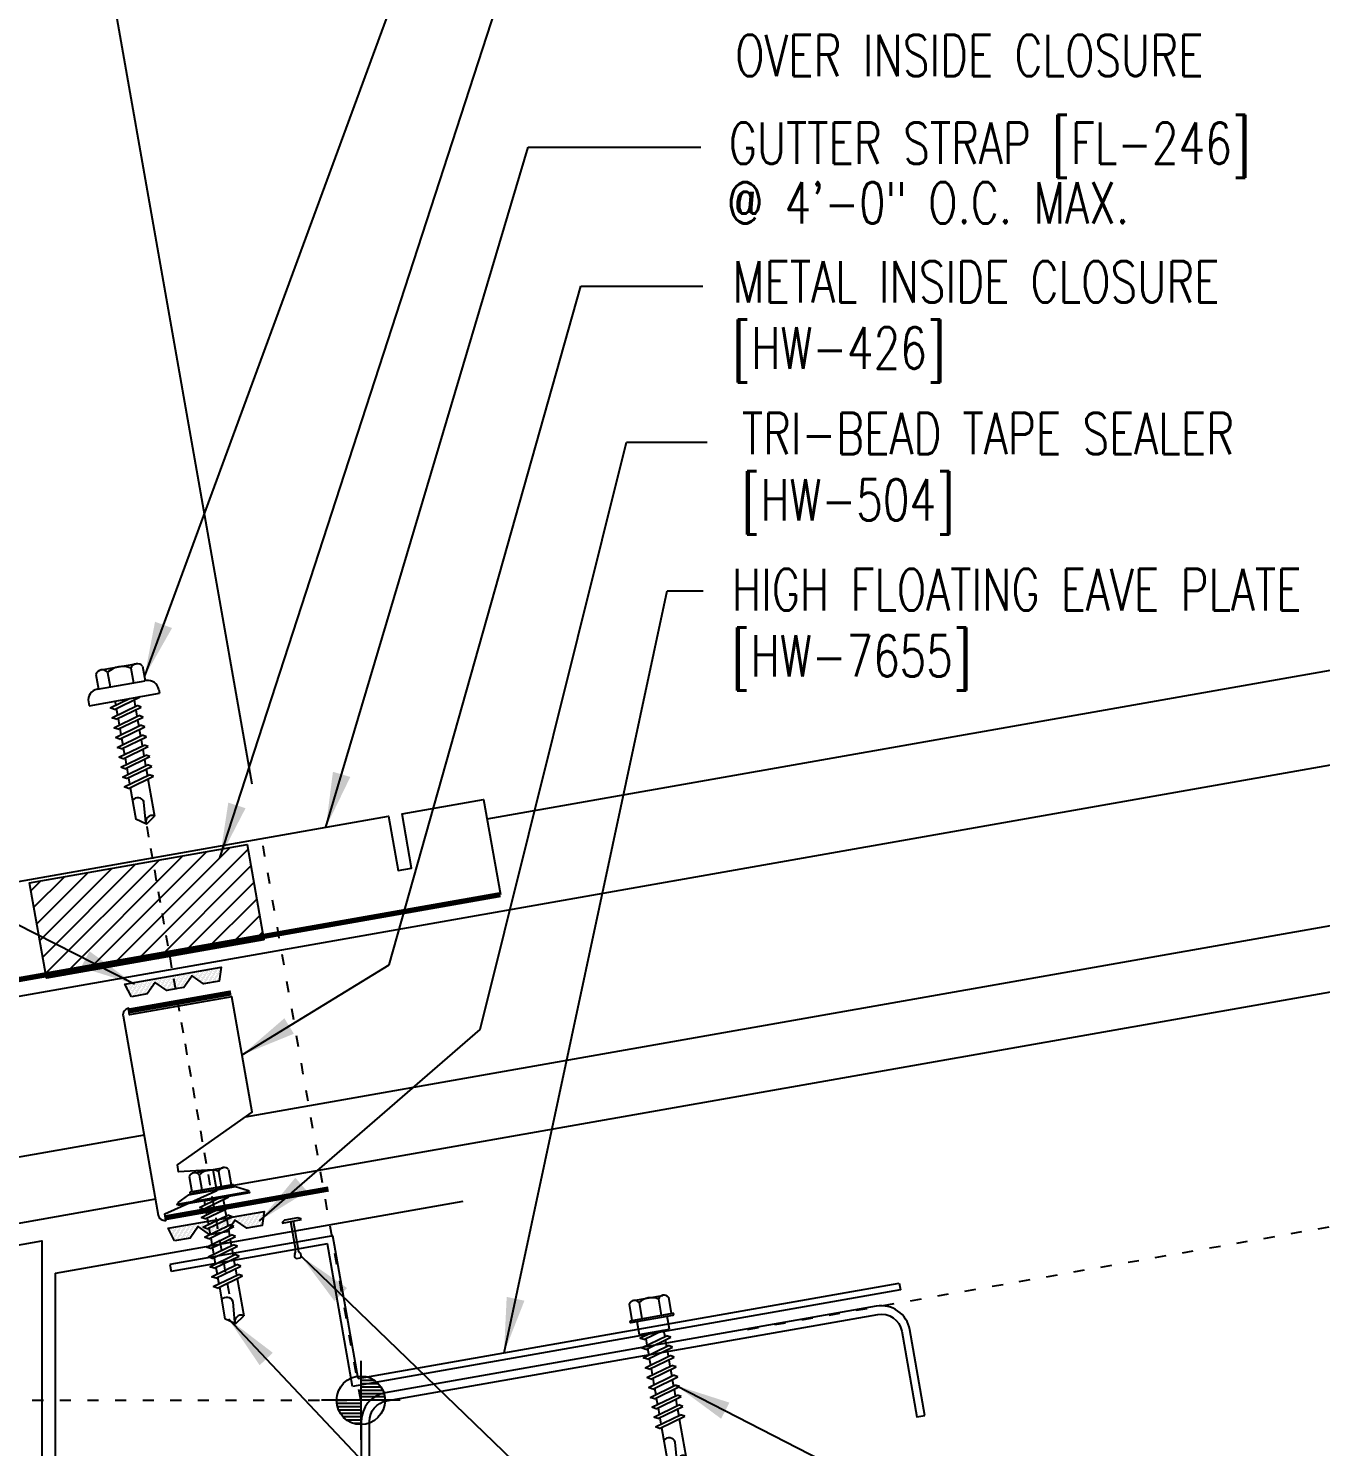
# Model space of a CAD drawing. Header units: inches. Extents: x 0.4 to 42, y 2 to 50.7.
# Drawn here: x 22.32 to 34.02, y 21.24 to 34.09 of the extents above; entities that cross this region are included whole.
import ezdxf

# ---------------------------------------------------------------- set-up
doc = ezdxf.new("R2010")
doc.units = ezdxf.units.IN
doc.header["$MEASUREMENT"] = 0
doc.linetypes.add('ACAD_ISO07W100', pattern=[3, 0, -3])
doc.linetypes.add('DASH3', pattern=[0.125, 0.0625, -0.0625])
for name, color, linetype in [('CLO', 3, 'Continuous'), ('ELEV-MK', 3, 'Continuous'), ('FASTENER', 9, 'Continuous'), ('PANEL', 11, 'Continuous'), ('SEALANT', 8, 'Continuous'), ('STLA', 12, 'Continuous'), ('STLB', 5, 'Continuous'), ('TAPE', 8, 'Continuous'), ('TEXT', 2, 'Continuous'), ('TRIM', 6, 'Continuous')]:
    doc.layers.add(name, color=color, linetype=linetype)
doc.styles.add('TEXT1', font='ROMANS.shx', dxfattribs={"width": 0.75, "height": 0.375})
doc.dimstyles.new('DETAIL$7', dxfattribs={"dimscale": 4, "dimtxt": 0.09375, "dimasz": 0.125, "dimexe": 0.0625, "dimexo": 0.125, "dimgap": 0.0625, "dimtad": 1, "dimdec": 4, "dimzin": 3, "dimdsep": 46, "dimlunit": 4, "dimtxsty": 'TEXT1', "dimblk": 'ARCHTICK', "dimcen": 0.0625, "dimclrd": 7, "dimclre": 7, "dimclrt": 2, "dimadec": 0, "dimazin": 0, "dimtfac": 0.59375, "dimtdec": 4, "dimtmove": 0, "dimatfit": 3, "dimfxl": 0, "dimfrac": 2, "dimtolj": 1, "dimtzin": 3, "dimarcsym": 0})

# ---------------------------------------------------------------- blocks, each defined once
blk = doc.blocks.new('MB_GSTRP')
at = {"layer": 'STLB'}
blk.add_lwpolyline([(0, -0.875), (0, 0), (0.75, 0), (0.75, -0.5), (0.875, -0.5), (0.875, 0), (9.125, 0), (9.125, -0.5), (9.25, -0.5), (9.25, 0), (10, 0), (10, -0.875)], dxfattribs=at)
at = {"layer": 'STLB', "const_width": 0.0478}
blk.add_lwpolyline([(10, -0.875), (0, -0.875)], dxfattribs=at)
blk = doc.blocks.new('MB_DW3')
at = {"layer": 'FASTENER'}
for p, q in [((-0.215, 0.305), (-0.215, 0.171)), ((-0.161, 0.337), (0.161, 0.337)), ((-0.107, 0.305), (-0.107, 0.171)), ((0.107, 0.305), (0.107, 0.171)), ((0.215, 0.305), (0.215, 0.171)), ((-0.224, 0.171), (0.215, 0.171)), ((-0.324, 0.071), (-0.324, 0.037)), ((-0.324, 0.037), (0.324, 0.037)), ((-0.139, -0.016), (0.046, 0.037)), ((-0.104, -0.036), (0.139, 0.033)), ((-0.086, 0.037), (0.086, 0.037)), ((-0.086, 0.037), (-0.086, -0.001)), ((0.086, 0.037), (0.133, 0.037)), ((0.086, 0.018), (0.086, -0.042)), ((0.139, 0.033), (0.133, 0.037)), ((0.324, 0.071), (0.324, 0.037)), ((-0.104, -0.036), (-0.139, -0.016)), ((-0.139, -0.107), (0.104, -0.038)), ((-0.104, -0.127), (-0.139, -0.107)), ((-0.104, -0.127), (0.139, -0.058)), ((-0.086, -0.031), (-0.086, -0.092)), ((-0.086, -0.122), (-0.086, -0.183)), ((0.086, -0.073), (0.086, -0.133)), ((0.139, -0.058), (0.104, -0.038)), ((-0.139, -0.198), (0.104, -0.128)), ((-0.104, -0.218), (-0.139, -0.198)), ((-0.139, -0.289), (0.104, -0.219)), ((-0.104, -0.218), (0.139, -0.149)), ((-0.104, -0.309), (0.139, -0.239)), ((-0.086, -0.213), (-0.086, -0.274)), ((0.086, -0.164), (0.086, -0.224)), ((0.086, -0.255), (0.086, -0.315)), ((0.139, -0.149), (0.104, -0.128)), ((0.139, -0.239), (0.104, -0.219)), ((-0.104, -0.309), (-0.139, -0.289)), ((-0.139, -0.38), (0.104, -0.31)), ((-0.104, -0.4), (-0.139, -0.38)), ((-0.104, -0.4), (0.139, -0.33)), ((-0.086, -0.304), (-0.086, -0.364)), ((0.086, -0.345), (0.086, -0.406)), ((0.139, -0.33), (0.104, -0.31)), ((-0.139, -0.47), (0.104, -0.401)), ((-0.104, -0.491), (-0.139, -0.47)), ((-0.139, -0.561), (0.104, -0.492)), ((-0.104, -0.491), (0.139, -0.421)), ((-0.104, -0.581), (0.139, -0.512)), ((-0.086, -0.395), (-0.086, -0.455)), ((-0.086, -0.486), (-0.086, -0.546)), ((0.086, -0.436), (0.086, -0.497)), ((0.139, -0.421), (0.104, -0.401)), ((0.139, -0.512), (0.104, -0.492)), ((-0.104, -0.581), (-0.139, -0.561)), ((-0.139, -0.652), (0.104, -0.583)), ((-0.104, -0.672), (0.139, -0.603)), ((-0.086, -0.577), (-0.086, -0.637)), ((0.086, -0.527), (0.086, -0.588)), ((0.086, -0.618), (0.086, -0.679)), ((0.139, -0.603), (0.104, -0.583)), ((-0.104, -0.672), (-0.139, -0.652)), ((-0.139, -0.743), (0.104, -0.674)), ((-0.104, -0.763), (-0.139, -0.743)), ((-0.104, -0.763), (0.139, -0.694)), ((-0.086, -0.667), (-0.086, -0.728)), ((-0.086, -0.758), (-0.086, -1.05)), ((0.086, -0.709), (0.086, -1.05)), ((0.139, -0.694), (0.104, -0.674)), ((-0.002, -1.095), (0.014, -0.909)), ((0, -1.111), (-0.086, -1.05)), ((0, -1.111), (0.086, -1.05))]:
    blk.add_line(p, q, dxfattribs=at)
for centre, radius, start, end in [((-0.161, 0.274), 0.0628, 29.8754, 150.1246), ((0, 0.141), 0.196, 56.9974, 123.0026), ((0.161, 0.274), 0.0628, 29.8754, 150.1246), ((-0.224, 0.071), 0.1, 90, 180), ((0.224, 0.071), 0.1, 0, 90), ((-0.046, -0.921), 0.0615, 11.1445, 130.906), ((0.054, -1.097), 0.0563, 55.4585, 194.8454)]:
    blk.add_arc(centre, radius, start, end, dxfattribs=at)
blk = doc.blocks.new('MB_UDICM')
at = {"layer": 'CLO'}
blk.add_lwpolyline([(0, 1), (0, 0.06, 0.414337), (0.06, 0), (0.06, 0.06), (0.562, 0.187), (0.562, 0.375), (0.25, 0.413), (0.25, 0.476), (1, 0.828), (1, 1.89), (0.06, 1.89), (0.06, 1.95, 0.414214), (0, 1.89)], format="xyb", close=True, dxfattribs=at)
at = {"layer": 'CLO', "const_width": 0.0478}
for points in [[(0.06, 1.926), (1, 1.926)], [(0.06, 0.024), (1.56, 0.024)]]:
    blk.add_lwpolyline(points, dxfattribs=at)
blk = doc.blocks.new('*X4')
at = {"color": 0}
for p, q in [((-0.434, 0.135), (-0.434, 0.135)), ((-0.422, 0.141), (-0.422, 0.141)), ((-0.422, 0.129), (-0.422, 0.129)), ((-0.41, 0.135), (-0.41, 0.135)), ((-0.398, 0.141), (-0.398, 0.141)), ((-0.398, 0.129), (-0.398, 0.129)), ((-0.387, 0.135), (-0.387, 0.135)), ((-0.375, 0.141), (-0.375, 0.141)), ((-0.375, 0.129), (-0.375, 0.129)), ((-0.363, 0.135), (-0.363, 0.135)), ((-0.352, 0.141), (-0.352, 0.141)), ((-0.352, 0.129), (-0.352, 0.129)), ((-0.34, 0.135), (-0.34, 0.135)), ((-0.328, 0.141), (-0.328, 0.141)), ((-0.328, 0.129), (-0.328, 0.129)), ((-0.316, 0.135), (-0.316, 0.135)), ((-0.305, 0.141), (-0.305, 0.141)), ((-0.305, 0.129), (-0.305, 0.129)), ((-0.293, 0.135), (-0.293, 0.135)), ((-0.281, 0.141), (-0.281, 0.141)), ((-0.281, 0.129), (-0.281, 0.129)), ((-0.27, 0.135), (-0.27, 0.135)), ((-0.258, 0.141), (-0.258, 0.141)), ((-0.258, 0.129), (-0.258, 0.129)), ((-0.246, 0.135), (-0.246, 0.135)), ((-0.234, 0.141), (-0.234, 0.141)), ((-0.234, 0.129), (-0.234, 0.129)), ((-0.223, 0.135), (-0.223, 0.135)), ((-0.211, 0.141), (-0.211, 0.141)), ((-0.211, 0.129), (-0.211, 0.129)), ((-0.199, 0.135), (-0.199, 0.135)), ((-0.188, 0.141), (-0.188, 0.141)), ((-0.188, 0.129), (-0.188, 0.129)), ((-0.176, 0.135), (-0.176, 0.135)), ((-0.164, 0.141), (-0.164, 0.141)), ((-0.164, 0.129), (-0.164, 0.129)), ((-0.152, 0.135), (-0.152, 0.135)), ((-0.141, 0.141), (-0.141, 0.141)), ((-0.141, 0.129), (-0.141, 0.129)), ((-0.129, 0.135), (-0.129, 0.135)), ((-0.117, 0.141), (-0.117, 0.141)), ((-0.117, 0.129), (-0.117, 0.129)), ((-0.105, 0.135), (-0.105, 0.135)), ((-0.094, 0.141), (-0.094, 0.141)), ((-0.094, 0.129), (-0.094, 0.129)), ((-0.082, 0.135), (-0.082, 0.135)), ((-0.07, 0.141), (-0.07, 0.141)), ((-0.07, 0.129), (-0.07, 0.129)), ((-0.059, 0.135), (-0.059, 0.135)), ((-0.047, 0.141), (-0.047, 0.141)), ((-0.047, 0.129), (-0.047, 0.129)), ((-0.035, 0.135), (-0.035, 0.135)), ((-0.023, 0.141), (-0.023, 0.141)), ((-0.023, 0.129), (-0.023, 0.129)), ((-0.012, 0.135), (-0.012, 0.135)), ((0, 0.141), (0, 0.141)), ((0, 0.129), (0, 0.129)), ((0.012, 0.135), (0.012, 0.135)), ((0.023, 0.141), (0.023, 0.141)), ((0.023, 0.129), (0.023, 0.129)), ((0.035, 0.135), (0.035, 0.135)), ((0.047, 0.141), (0.047, 0.141)), ((0.047, 0.129), (0.047, 0.129)), ((0.059, 0.135), (0.059, 0.135)), ((0.07, 0.141), (0.07, 0.141)), ((0.07, 0.129), (0.07, 0.129)), ((0.082, 0.135), (0.082, 0.135)), ((0.094, 0.141), (0.094, 0.141)), ((0.094, 0.129), (0.094, 0.129)), ((0.105, 0.135), (0.105, 0.135)), ((0.117, 0.141), (0.117, 0.141)), ((0.117, 0.129), (0.117, 0.129)), ((0.129, 0.135), (0.129, 0.135)), ((0.141, 0.141), (0.141, 0.141)), ((0.141, 0.129), (0.141, 0.129)), ((0.152, 0.135), (0.152, 0.135)), ((0.164, 0.141), (0.164, 0.141)), ((0.164, 0.129), (0.164, 0.129)), ((0.176, 0.135), (0.176, 0.135)), ((0.188, 0.141), (0.188, 0.141)), ((0.188, 0.129), (0.188, 0.129)), ((0.199, 0.135), (0.199, 0.135)), ((0.211, 0.141), (0.211, 0.141)), ((0.211, 0.129), (0.211, 0.129)), ((0.223, 0.135), (0.223, 0.135)), ((0.234, 0.141), (0.234, 0.141)), ((0.234, 0.129), (0.234, 0.129)), ((0.246, 0.135), (0.246, 0.135)), ((0.258, 0.141), (0.258, 0.141)), ((0.258, 0.129), (0.258, 0.129)), ((0.27, 0.135), (0.27, 0.135)), ((0.281, 0.141), (0.281, 0.141)), ((0.281, 0.129), (0.281, 0.129)), ((0.293, 0.135), (0.293, 0.135)), ((0.305, 0.141), (0.305, 0.141)), ((0.305, 0.129), (0.305, 0.129)), ((0.316, 0.135), (0.316, 0.135)), ((0.328, 0.141), (0.328, 0.141)), ((0.328, 0.129), (0.328, 0.129)), ((0.34, 0.135), (0.34, 0.135)), ((0.352, 0.141), (0.352, 0.141)), ((0.352, 0.129), (0.352, 0.129)), ((0.363, 0.135), (0.363, 0.135)), ((0.375, 0.141), (0.375, 0.141)), ((0.375, 0.129), (0.375, 0.129)), ((0.387, 0.135), (0.387, 0.135)), ((0.398, 0.141), (0.398, 0.141)), ((0.398, 0.129), (0.398, 0.129)), ((0.41, 0.135), (0.41, 0.135)), ((0.422, 0.141), (0.422, 0.141)), ((0.422, 0.129), (0.422, 0.129)), ((0.434, 0.135), (0.434, 0.135)), ((-0.434, 0.123), (-0.434, 0.123)), ((-0.422, 0.117), (-0.422, 0.117)), ((-0.422, 0.105), (-0.422, 0.105)), ((-0.422, 0.094), (-0.422, 0.094)), ((-0.422, 0.082), (-0.422, 0.082)), ((-0.41, 0.123), (-0.41, 0.123)), ((-0.41, 0.111), (-0.41, 0.111)), ((-0.41, 0.1), (-0.41, 0.1)), ((-0.41, 0.088), (-0.41, 0.088)), ((-0.41, 0.076), (-0.41, 0.076)), ((-0.41, 0.064), (-0.41, 0.064)), ((-0.41, 0.053), (-0.41, 0.053)), ((-0.41, 0.041), (-0.41, 0.041)), ((-0.398, 0.117), (-0.398, 0.117)), ((-0.398, 0.105), (-0.398, 0.105)), ((-0.398, 0.094), (-0.398, 0.094)), ((-0.398, 0.082), (-0.398, 0.082)), ((-0.398, 0.07), (-0.398, 0.07)), ((-0.398, 0.059), (-0.398, 0.059)), ((-0.398, 0.047), (-0.398, 0.047)), ((-0.398, 0.035), (-0.398, 0.035)), ((-0.398, 0.023), (-0.398, 0.023)), ((-0.387, 0.123), (-0.387, 0.123)), ((-0.387, 0.111), (-0.387, 0.111)), ((-0.387, 0.1), (-0.387, 0.1)), ((-0.387, 0.088), (-0.387, 0.088)), ((-0.387, 0.076), (-0.387, 0.076)), ((-0.387, 0.064), (-0.387, 0.064)), ((-0.387, 0.053), (-0.387, 0.053)), ((-0.387, 0.041), (-0.387, 0.041)), ((-0.387, 0.029), (-0.387, 0.029)), ((-0.375, 0.117), (-0.375, 0.117)), ((-0.375, 0.105), (-0.375, 0.105)), ((-0.375, 0.094), (-0.375, 0.094)), ((-0.375, 0.082), (-0.375, 0.082)), ((-0.375, 0.07), (-0.375, 0.07)), ((-0.375, 0.059), (-0.375, 0.059)), ((-0.375, 0.047), (-0.375, 0.047)), ((-0.375, 0.035), (-0.375, 0.035)), ((-0.375, 0.023), (-0.375, 0.023)), ((-0.363, 0.123), (-0.363, 0.123)), ((-0.363, 0.111), (-0.363, 0.111)), ((-0.363, 0.1), (-0.363, 0.1)), ((-0.363, 0.088), (-0.363, 0.088)), ((-0.363, 0.076), (-0.363, 0.076)), ((-0.363, 0.064), (-0.363, 0.064)), ((-0.363, 0.053), (-0.363, 0.053)), ((-0.363, 0.041), (-0.363, 0.041)), ((-0.363, 0.029), (-0.363, 0.029)), ((-0.352, 0.117), (-0.352, 0.117)), ((-0.352, 0.105), (-0.352, 0.105)), ((-0.352, 0.094), (-0.352, 0.094)), ((-0.352, 0.082), (-0.352, 0.082)), ((-0.352, 0.07), (-0.352, 0.07)), ((-0.352, 0.059), (-0.352, 0.059)), ((-0.352, 0.047), (-0.352, 0.047)), ((-0.352, 0.035), (-0.352, 0.035)), ((-0.352, 0.023), (-0.352, 0.023)), ((-0.34, 0.123), (-0.34, 0.123)), ((-0.34, 0.111), (-0.34, 0.111)), ((-0.34, 0.1), (-0.34, 0.1)), ((-0.34, 0.088), (-0.34, 0.088)), ((-0.34, 0.076), (-0.34, 0.076)), ((-0.34, 0.064), (-0.34, 0.064)), ((-0.34, 0.053), (-0.34, 0.053)), ((-0.34, 0.041), (-0.34, 0.041)), ((-0.34, 0.029), (-0.34, 0.029)), ((-0.328, 0.117), (-0.328, 0.117)), ((-0.328, 0.105), (-0.328, 0.105)), ((-0.328, 0.094), (-0.328, 0.094)), ((-0.328, 0.082), (-0.328, 0.082)), ((-0.328, 0.07), (-0.328, 0.07)), ((-0.328, 0.059), (-0.328, 0.059)), ((-0.328, 0.047), (-0.328, 0.047)), ((-0.328, 0.035), (-0.328, 0.035)), ((-0.328, 0.023), (-0.328, 0.023)), ((-0.316, 0.123), (-0.316, 0.123)), ((-0.316, 0.111), (-0.316, 0.111)), ((-0.316, 0.1), (-0.316, 0.1)), ((-0.316, 0.088), (-0.316, 0.088)), ((-0.316, 0.076), (-0.316, 0.076)), ((-0.316, 0.064), (-0.316, 0.064)), ((-0.316, 0.053), (-0.316, 0.053)), ((-0.316, 0.041), (-0.316, 0.041)), ((-0.316, 0.029), (-0.316, 0.029)), ((-0.305, 0.117), (-0.305, 0.117)), ((-0.305, 0.105), (-0.305, 0.105)), ((-0.305, 0.094), (-0.305, 0.094)), ((-0.305, 0.082), (-0.305, 0.082)), ((-0.305, 0.07), (-0.305, 0.07)), ((-0.305, 0.059), (-0.305, 0.059)), ((-0.305, 0.047), (-0.305, 0.047)), ((-0.305, 0.035), (-0.305, 0.035)), ((-0.305, 0.023), (-0.305, 0.023)), ((-0.293, 0.123), (-0.293, 0.123)), ((-0.293, 0.111), (-0.293, 0.111)), ((-0.293, 0.1), (-0.293, 0.1)), ((-0.293, 0.088), (-0.293, 0.088)), ((-0.293, 0.076), (-0.293, 0.076)), ((-0.293, 0.064), (-0.293, 0.064)), ((-0.293, 0.053), (-0.293, 0.053)), ((-0.293, 0.041), (-0.293, 0.041)), ((-0.293, 0.029), (-0.293, 0.029)), ((-0.281, 0.117), (-0.281, 0.117)), ((-0.281, 0.105), (-0.281, 0.105)), ((-0.281, 0.094), (-0.281, 0.094)), ((-0.281, 0.082), (-0.281, 0.082)), ((-0.281, 0.07), (-0.281, 0.07)), ((-0.281, 0.059), (-0.281, 0.059)), ((-0.281, 0.047), (-0.281, 0.047)), ((-0.281, 0.035), (-0.281, 0.035)), ((-0.281, 0.023), (-0.281, 0.023)), ((-0.27, 0.123), (-0.27, 0.123)), ((-0.27, 0.111), (-0.27, 0.111)), ((-0.27, 0.1), (-0.27, 0.1)), ((-0.27, 0.088), (-0.27, 0.088)), ((-0.27, 0.076), (-0.27, 0.076)), ((-0.27, 0.064), (-0.27, 0.064)), ((-0.27, 0.053), (-0.27, 0.053)), ((-0.27, 0.041), (-0.27, 0.041)), ((-0.27, 0.029), (-0.27, 0.029)), ((-0.258, 0.117), (-0.258, 0.117)), ((-0.258, 0.105), (-0.258, 0.105)), ((-0.258, 0.094), (-0.258, 0.094)), ((-0.258, 0.082), (-0.258, 0.082)), ((-0.258, 0.07), (-0.258, 0.07)), ((-0.258, 0.059), (-0.258, 0.059)), ((-0.258, 0.047), (-0.258, 0.047)), ((-0.258, 0.035), (-0.258, 0.035)), ((-0.258, 0.023), (-0.258, 0.023)), ((-0.246, 0.123), (-0.246, 0.123)), ((-0.246, 0.111), (-0.246, 0.111)), ((-0.246, 0.1), (-0.246, 0.1)), ((-0.246, 0.088), (-0.246, 0.088)), ((-0.246, 0.076), (-0.246, 0.076)), ((-0.246, 0.064), (-0.246, 0.064)), ((-0.246, 0.053), (-0.246, 0.053)), ((-0.246, 0.041), (-0.246, 0.041)), ((-0.234, 0.117), (-0.234, 0.117)), ((-0.234, 0.105), (-0.234, 0.105)), ((-0.234, 0.094), (-0.234, 0.094)), ((-0.234, 0.082), (-0.234, 0.082)), ((-0.234, 0.07), (-0.234, 0.07)), ((-0.234, 0.059), (-0.234, 0.059)), ((-0.234, 0.047), (-0.234, 0.047)), ((-0.223, 0.123), (-0.223, 0.123)), ((-0.223, 0.111), (-0.223, 0.111)), ((-0.223, 0.1), (-0.223, 0.1)), ((-0.223, 0.088), (-0.223, 0.088)), ((-0.223, 0.076), (-0.223, 0.076)), ((-0.223, 0.064), (-0.223, 0.064)), ((-0.211, 0.117), (-0.211, 0.117)), ((-0.211, 0.105), (-0.211, 0.105)), ((-0.211, 0.094), (-0.211, 0.094)), ((-0.211, 0.082), (-0.211, 0.082)), ((-0.211, 0.07), (-0.211, 0.07)), ((-0.199, 0.123), (-0.199, 0.123)), ((-0.199, 0.111), (-0.199, 0.111)), ((-0.199, 0.1), (-0.199, 0.1)), ((-0.199, 0.088), (-0.199, 0.088)), ((-0.188, 0.117), (-0.188, 0.117)), ((-0.188, 0.105), (-0.188, 0.105)), ((-0.188, 0.094), (-0.188, 0.094)), ((-0.176, 0.123), (-0.176, 0.123)), ((-0.176, 0.111), (-0.176, 0.111)), ((-0.164, 0.117), (-0.164, 0.117)), ((-0.164, 0.105), (-0.164, 0.105)), ((-0.152, 0.123), (-0.152, 0.123)), ((-0.152, 0.111), (-0.152, 0.111)), ((-0.152, 0.1), (-0.152, 0.1)), ((-0.141, 0.117), (-0.141, 0.117)), ((-0.141, 0.105), (-0.141, 0.105)), ((-0.141, 0.094), (-0.141, 0.094)), ((-0.141, 0.082), (-0.141, 0.082)), ((-0.129, 0.123), (-0.129, 0.123)), ((-0.129, 0.111), (-0.129, 0.111)), ((-0.129, 0.1), (-0.129, 0.1)), ((-0.129, 0.088), (-0.129, 0.088)), ((-0.129, 0.076), (-0.129, 0.076)), ((-0.117, 0.117), (-0.117, 0.117)), ((-0.117, 0.105), (-0.117, 0.105)), ((-0.117, 0.094), (-0.117, 0.094)), ((-0.117, 0.082), (-0.117, 0.082)), ((-0.117, 0.07), (-0.117, 0.07)), ((-0.117, 0.059), (-0.117, 0.059)), ((-0.105, 0.123), (-0.105, 0.123)), ((-0.105, 0.111), (-0.105, 0.111)), ((-0.105, 0.1), (-0.105, 0.1)), ((-0.105, 0.088), (-0.105, 0.088)), ((-0.105, 0.076), (-0.105, 0.076)), ((-0.105, 0.064), (-0.105, 0.064)), ((-0.105, 0.053), (-0.105, 0.053)), ((-0.094, 0.117), (-0.094, 0.117)), ((-0.094, 0.105), (-0.094, 0.105)), ((-0.094, 0.094), (-0.094, 0.094)), ((-0.094, 0.082), (-0.094, 0.082)), ((-0.094, 0.07), (-0.094, 0.07)), ((-0.094, 0.059), (-0.094, 0.059)), ((-0.094, 0.047), (-0.094, 0.047)), ((-0.094, 0.035), (-0.094, 0.035)), ((-0.082, 0.123), (-0.082, 0.123)), ((-0.082, 0.111), (-0.082, 0.111)), ((-0.082, 0.1), (-0.082, 0.1)), ((-0.082, 0.088), (-0.082, 0.088)), ((-0.082, 0.076), (-0.082, 0.076)), ((-0.082, 0.064), (-0.082, 0.064)), ((-0.082, 0.053), (-0.082, 0.053)), ((-0.082, 0.041), (-0.082, 0.041)), ((-0.082, 0.029), (-0.082, 0.029)), ((-0.07, 0.117), (-0.07, 0.117)), ((-0.07, 0.105), (-0.07, 0.105)), ((-0.07, 0.094), (-0.07, 0.094)), ((-0.07, 0.082), (-0.07, 0.082)), ((-0.07, 0.07), (-0.07, 0.07)), ((-0.07, 0.059), (-0.07, 0.059)), ((-0.07, 0.047), (-0.07, 0.047)), ((-0.07, 0.035), (-0.07, 0.035)), ((-0.07, 0.023), (-0.07, 0.023)), ((-0.059, 0.123), (-0.059, 0.123)), ((-0.059, 0.111), (-0.059, 0.111)), ((-0.059, 0.1), (-0.059, 0.1)), ((-0.059, 0.088), (-0.059, 0.088)), ((-0.059, 0.076), (-0.059, 0.076)), ((-0.059, 0.064), (-0.059, 0.064)), ((-0.059, 0.053), (-0.059, 0.053)), ((-0.059, 0.041), (-0.059, 0.041)), ((-0.059, 0.029), (-0.059, 0.029)), ((-0.047, 0.117), (-0.047, 0.117)), ((-0.047, 0.105), (-0.047, 0.105)), ((-0.047, 0.094), (-0.047, 0.094)), ((-0.047, 0.082), (-0.047, 0.082)), ((-0.047, 0.07), (-0.047, 0.07)), ((-0.047, 0.059), (-0.047, 0.059)), ((-0.047, 0.047), (-0.047, 0.047)), ((-0.047, 0.035), (-0.047, 0.035)), ((-0.047, 0.023), (-0.047, 0.023)), ((-0.035, 0.123), (-0.035, 0.123)), ((-0.035, 0.111), (-0.035, 0.111)), ((-0.035, 0.1), (-0.035, 0.1)), ((-0.035, 0.088), (-0.035, 0.088)), ((-0.035, 0.076), (-0.035, 0.076)), ((-0.035, 0.064), (-0.035, 0.064)), ((-0.035, 0.053), (-0.035, 0.053)), ((-0.035, 0.041), (-0.035, 0.041)), ((-0.035, 0.029), (-0.035, 0.029)), ((-0.023, 0.117), (-0.023, 0.117)), ((-0.023, 0.105), (-0.023, 0.105)), ((-0.023, 0.094), (-0.023, 0.094)), ((-0.023, 0.082), (-0.023, 0.082)), ((-0.023, 0.07), (-0.023, 0.07)), ((-0.023, 0.059), (-0.023, 0.059)), ((-0.023, 0.047), (-0.023, 0.047)), ((-0.023, 0.035), (-0.023, 0.035)), ((-0.023, 0.023), (-0.023, 0.023)), ((-0.012, 0.123), (-0.012, 0.123)), ((-0.012, 0.111), (-0.012, 0.111)), ((-0.012, 0.1), (-0.012, 0.1)), ((-0.012, 0.088), (-0.012, 0.088)), ((-0.012, 0.076), (-0.012, 0.076)), ((-0.012, 0.064), (-0.012, 0.064)), ((-0.012, 0.053), (-0.012, 0.053)), ((-0.012, 0.041), (-0.012, 0.041)), ((-0.012, 0.029), (-0.012, 0.029)), ((0, 0.117), (0, 0.117)), ((0, 0.105), (0, 0.105)), ((0, 0.094), (0, 0.094)), ((0, 0.082), (0, 0.082)), ((0, 0.07), (0, 0.07)), ((0, 0.059), (0, 0.059)), ((0, 0.047), (0, 0.047)), ((0, 0.035), (0, 0.035)), ((0, 0.023), (0, 0.023)), ((0.012, 0.123), (0.012, 0.123)), ((0.012, 0.111), (0.012, 0.111)), ((0.012, 0.1), (0.012, 0.1)), ((0.012, 0.088), (0.012, 0.088)), ((0.012, 0.076), (0.012, 0.076)), ((0.012, 0.064), (0.012, 0.064)), ((0.012, 0.053), (0.012, 0.053)), ((0.012, 0.041), (0.012, 0.041)), ((0.012, 0.029), (0.012, 0.029)), ((0.023, 0.117), (0.023, 0.117)), ((0.023, 0.105), (0.023, 0.105)), ((0.023, 0.094), (0.023, 0.094)), ((0.023, 0.082), (0.023, 0.082)), ((0.023, 0.07), (0.023, 0.07)), ((0.023, 0.059), (0.023, 0.059)), ((0.023, 0.047), (0.023, 0.047)), ((0.023, 0.035), (0.023, 0.035)), ((0.023, 0.023), (0.023, 0.023)), ((0.035, 0.123), (0.035, 0.123)), ((0.035, 0.111), (0.035, 0.111)), ((0.035, 0.1), (0.035, 0.1)), ((0.035, 0.088), (0.035, 0.088)), ((0.035, 0.076), (0.035, 0.076)), ((0.035, 0.064), (0.035, 0.064)), ((0.035, 0.053), (0.035, 0.053)), ((0.035, 0.041), (0.035, 0.041)), ((0.035, 0.029), (0.035, 0.029)), ((0.047, 0.117), (0.047, 0.117)), ((0.047, 0.105), (0.047, 0.105)), ((0.047, 0.094), (0.047, 0.094)), ((0.047, 0.082), (0.047, 0.082)), ((0.047, 0.07), (0.047, 0.07)), ((0.047, 0.059), (0.047, 0.059)), ((0.047, 0.047), (0.047, 0.047)), ((0.047, 0.035), (0.047, 0.035)), ((0.047, 0.023), (0.047, 0.023)), ((0.059, 0.123), (0.059, 0.123)), ((0.059, 0.111), (0.059, 0.111)), ((0.059, 0.1), (0.059, 0.1)), ((0.059, 0.088), (0.059, 0.088)), ((0.059, 0.076), (0.059, 0.076)), ((0.059, 0.064), (0.059, 0.064)), ((0.059, 0.053), (0.059, 0.053)), ((0.059, 0.041), (0.059, 0.041)), ((0.059, 0.029), (0.059, 0.029)), ((0.07, 0.117), (0.07, 0.117)), ((0.07, 0.105), (0.07, 0.105)), ((0.07, 0.094), (0.07, 0.094)), ((0.07, 0.082), (0.07, 0.082)), ((0.07, 0.07), (0.07, 0.07)), ((0.07, 0.059), (0.07, 0.059)), ((0.07, 0.047), (0.07, 0.047)), ((0.07, 0.035), (0.07, 0.035)), ((0.07, 0.023), (0.07, 0.023)), ((0.082, 0.123), (0.082, 0.123)), ((0.082, 0.111), (0.082, 0.111)), ((0.082, 0.1), (0.082, 0.1)), ((0.082, 0.088), (0.082, 0.088)), ((0.082, 0.076), (0.082, 0.076)), ((0.082, 0.064), (0.082, 0.064)), ((0.082, 0.053), (0.082, 0.053)), ((0.082, 0.041), (0.082, 0.041)), ((0.082, 0.029), (0.082, 0.029)), ((0.094, 0.117), (0.094, 0.117)), ((0.094, 0.105), (0.094, 0.105)), ((0.094, 0.094), (0.094, 0.094)), ((0.094, 0.082), (0.094, 0.082)), ((0.094, 0.07), (0.094, 0.07)), ((0.094, 0.059), (0.094, 0.059)), ((0.094, 0.047), (0.094, 0.047)), ((0.094, 0.035), (0.094, 0.035)), ((0.105, 0.123), (0.105, 0.123)), ((0.105, 0.111), (0.105, 0.111)), ((0.105, 0.1), (0.105, 0.1)), ((0.105, 0.088), (0.105, 0.088)), ((0.105, 0.076), (0.105, 0.076)), ((0.105, 0.064), (0.105, 0.064)), ((0.105, 0.053), (0.105, 0.053)), ((0.117, 0.117), (0.117, 0.117)), ((0.117, 0.105), (0.117, 0.105)), ((0.117, 0.094), (0.117, 0.094)), ((0.117, 0.082), (0.117, 0.082)), ((0.117, 0.07), (0.117, 0.07)), ((0.117, 0.059), (0.117, 0.059)), ((0.129, 0.123), (0.129, 0.123)), ((0.129, 0.111), (0.129, 0.111)), ((0.129, 0.1), (0.129, 0.1)), ((0.129, 0.088), (0.129, 0.088)), ((0.129, 0.076), (0.129, 0.076)), ((0.141, 0.117), (0.141, 0.117)), ((0.141, 0.105), (0.141, 0.105)), ((0.141, 0.094), (0.141, 0.094)), ((0.141, 0.082), (0.141, 0.082)), ((0.152, 0.123), (0.152, 0.123)), ((0.152, 0.111), (0.152, 0.111)), ((0.152, 0.1), (0.152, 0.1)), ((0.164, 0.117), (0.164, 0.117)), ((0.164, 0.105), (0.164, 0.105)), ((0.176, 0.123), (0.176, 0.123)), ((0.176, 0.111), (0.176, 0.111)), ((0.188, 0.117), (0.188, 0.117)), ((0.188, 0.105), (0.188, 0.105)), ((0.188, 0.094), (0.188, 0.094)), ((0.199, 0.123), (0.199, 0.123)), ((0.199, 0.111), (0.199, 0.111)), ((0.199, 0.1), (0.199, 0.1)), ((0.199, 0.088), (0.199, 0.088)), ((0.211, 0.117), (0.211, 0.117)), ((0.211, 0.105), (0.211, 0.105)), ((0.211, 0.094), (0.211, 0.094)), ((0.211, 0.082), (0.211, 0.082)), ((0.211, 0.07), (0.211, 0.07)), ((0.223, 0.123), (0.223, 0.123)), ((0.223, 0.111), (0.223, 0.111)), ((0.223, 0.1), (0.223, 0.1)), ((0.223, 0.088), (0.223, 0.088)), ((0.223, 0.076), (0.223, 0.076)), ((0.223, 0.064), (0.223, 0.064)), ((0.234, 0.117), (0.234, 0.117)), ((0.234, 0.105), (0.234, 0.105)), ((0.234, 0.094), (0.234, 0.094)), ((0.234, 0.082), (0.234, 0.082)), ((0.234, 0.07), (0.234, 0.07)), ((0.234, 0.059), (0.234, 0.059)), ((0.234, 0.047), (0.234, 0.047)), ((0.246, 0.123), (0.246, 0.123)), ((0.246, 0.111), (0.246, 0.111)), ((0.246, 0.1), (0.246, 0.1)), ((0.246, 0.088), (0.246, 0.088)), ((0.246, 0.076), (0.246, 0.076)), ((0.246, 0.064), (0.246, 0.064)), ((0.246, 0.053), (0.246, 0.053)), ((0.246, 0.041), (0.246, 0.041)), ((0.258, 0.117), (0.258, 0.117)), ((0.258, 0.105), (0.258, 0.105)), ((0.258, 0.094), (0.258, 0.094)), ((0.258, 0.082), (0.258, 0.082)), ((0.258, 0.07), (0.258, 0.07)), ((0.258, 0.059), (0.258, 0.059)), ((0.258, 0.047), (0.258, 0.047)), ((0.258, 0.035), (0.258, 0.035)), ((0.258, 0.023), (0.258, 0.023)), ((0.27, 0.123), (0.27, 0.123)), ((0.27, 0.111), (0.27, 0.111)), ((0.27, 0.1), (0.27, 0.1)), ((0.27, 0.088), (0.27, 0.088)), ((0.27, 0.076), (0.27, 0.076)), ((0.27, 0.064), (0.27, 0.064)), ((0.27, 0.053), (0.27, 0.053)), ((0.27, 0.041), (0.27, 0.041)), ((0.27, 0.029), (0.27, 0.029)), ((0.281, 0.117), (0.281, 0.117)), ((0.281, 0.105), (0.281, 0.105)), ((0.281, 0.094), (0.281, 0.094)), ((0.281, 0.082), (0.281, 0.082)), ((0.281, 0.07), (0.281, 0.07)), ((0.281, 0.059), (0.281, 0.059)), ((0.281, 0.047), (0.281, 0.047)), ((0.281, 0.035), (0.281, 0.035)), ((0.281, 0.023), (0.281, 0.023)), ((0.293, 0.123), (0.293, 0.123)), ((0.293, 0.111), (0.293, 0.111)), ((0.293, 0.1), (0.293, 0.1)), ((0.293, 0.088), (0.293, 0.088)), ((0.293, 0.076), (0.293, 0.076)), ((0.293, 0.064), (0.293, 0.064)), ((0.293, 0.053), (0.293, 0.053)), ((0.293, 0.041), (0.293, 0.041)), ((0.293, 0.029), (0.293, 0.029)), ((0.305, 0.117), (0.305, 0.117)), ((0.305, 0.105), (0.305, 0.105)), ((0.305, 0.094), (0.305, 0.094)), ((0.305, 0.082), (0.305, 0.082)), ((0.305, 0.07), (0.305, 0.07)), ((0.305, 0.059), (0.305, 0.059)), ((0.305, 0.047), (0.305, 0.047)), ((0.305, 0.035), (0.305, 0.035)), ((0.305, 0.023), (0.305, 0.023)), ((0.316, 0.123), (0.316, 0.123)), ((0.316, 0.111), (0.316, 0.111)), ((0.316, 0.1), (0.316, 0.1)), ((0.316, 0.088), (0.316, 0.088)), ((0.316, 0.076), (0.316, 0.076)), ((0.316, 0.064), (0.316, 0.064)), ((0.316, 0.053), (0.316, 0.053)), ((0.316, 0.041), (0.316, 0.041)), ((0.316, 0.029), (0.316, 0.029)), ((0.328, 0.117), (0.328, 0.117)), ((0.328, 0.105), (0.328, 0.105)), ((0.328, 0.094), (0.328, 0.094)), ((0.328, 0.082), (0.328, 0.082)), ((0.328, 0.07), (0.328, 0.07)), ((0.328, 0.059), (0.328, 0.059)), ((0.328, 0.047), (0.328, 0.047)), ((0.328, 0.035), (0.328, 0.035)), ((0.328, 0.023), (0.328, 0.023)), ((0.34, 0.123), (0.34, 0.123)), ((0.34, 0.111), (0.34, 0.111)), ((0.34, 0.1), (0.34, 0.1)), ((0.34, 0.088), (0.34, 0.088)), ((0.34, 0.076), (0.34, 0.076)), ((0.34, 0.064), (0.34, 0.064)), ((0.34, 0.053), (0.34, 0.053)), ((0.34, 0.041), (0.34, 0.041)), ((0.34, 0.029), (0.34, 0.029)), ((0.352, 0.117), (0.352, 0.117)), ((0.352, 0.105), (0.352, 0.105)), ((0.352, 0.094), (0.352, 0.094)), ((0.352, 0.082), (0.352, 0.082)), ((0.352, 0.07), (0.352, 0.07)), ((0.352, 0.059), (0.352, 0.059)), ((0.352, 0.047), (0.352, 0.047)), ((0.352, 0.035), (0.352, 0.035)), ((0.352, 0.023), (0.352, 0.023)), ((0.363, 0.123), (0.363, 0.123)), ((0.363, 0.111), (0.363, 0.111)), ((0.363, 0.1), (0.363, 0.1)), ((0.363, 0.088), (0.363, 0.088)), ((0.363, 0.076), (0.363, 0.076)), ((0.363, 0.064), (0.363, 0.064)), ((0.363, 0.053), (0.363, 0.053)), ((0.363, 0.041), (0.363, 0.041)), ((0.363, 0.029), (0.363, 0.029)), ((0.375, 0.117), (0.375, 0.117)), ((0.375, 0.105), (0.375, 0.105)), ((0.375, 0.094), (0.375, 0.094)), ((0.375, 0.082), (0.375, 0.082)), ((0.375, 0.07), (0.375, 0.07)), ((0.375, 0.059), (0.375, 0.059)), ((0.375, 0.047), (0.375, 0.047)), ((0.375, 0.035), (0.375, 0.035)), ((0.375, 0.023), (0.375, 0.023)), ((0.387, 0.123), (0.387, 0.123)), ((0.387, 0.111), (0.387, 0.111)), ((0.387, 0.1), (0.387, 0.1)), ((0.387, 0.088), (0.387, 0.088)), ((0.387, 0.076), (0.387, 0.076)), ((0.387, 0.064), (0.387, 0.064)), ((0.387, 0.053), (0.387, 0.053)), ((0.387, 0.041), (0.387, 0.041)), ((0.387, 0.029), (0.387, 0.029)), ((0.398, 0.117), (0.398, 0.117)), ((0.398, 0.105), (0.398, 0.105)), ((0.398, 0.094), (0.398, 0.094)), ((0.398, 0.082), (0.398, 0.082)), ((0.398, 0.07), (0.398, 0.07)), ((0.398, 0.059), (0.398, 0.059)), ((0.398, 0.047), (0.398, 0.047)), ((0.398, 0.035), (0.398, 0.035)), ((0.398, 0.023), (0.398, 0.023)), ((0.41, 0.123), (0.41, 0.123)), ((0.41, 0.111), (0.41, 0.111)), ((0.41, 0.1), (0.41, 0.1)), ((0.41, 0.088), (0.41, 0.088)), ((0.41, 0.076), (0.41, 0.076)), ((0.41, 0.064), (0.41, 0.064)), ((0.41, 0.053), (0.41, 0.053)), ((0.41, 0.041), (0.41, 0.041)), ((0.422, 0.117), (0.422, 0.117)), ((0.422, 0.105), (0.422, 0.105)), ((0.422, 0.094), (0.422, 0.094)), ((0.422, 0.082), (0.422, 0.082)), ((0.434, 0.123), (0.434, 0.123))]:
    blk.add_line(p, q, dxfattribs=at)
blk = doc.blocks.new('MB_DBTAP')
at = {"layer": 'TAPE', "color": 9}
blk.add_lwpolyline([(-0.403, 0.018), (-0.442, 0.141), (0.442, 0.141), (0.403, 0.018), (0.26, 0.018), (0.17, 0.109), (0.079, 0.018), (0, 0.018), (-0.079, 0.018), (-0.17, 0.109), (-0.26, 0.018)], close=True, dxfattribs=at)
at = {"layer": 'TAPE', "color": 251}
blk.add_blockref('*X4', (0, 0), dxfattribs=at)
blk = doc.blocks.new('MB_DW1')
at = {"layer": 'FASTENER'}
for p, q in [((-0.181, 0.276), (-0.181, 0.137)), ((-0.135, 0.302), (0.135, 0.302)), ((-0.089, 0.276), (-0.089, 0.137)), ((0.089, 0.276), (0.089, 0.137)), ((0.181, 0.276), (0.181, 0.137)), ((-0.193, 0.137), (0.193, 0.137)), ((-0.181, 0.137), (0.181, 0.137)), ((-0.217, 0.114), (-0.326, 0.059)), ((-0.326, 0.059), (-0.326, 0.049)), ((-0.326, 0.049), (0.326, 0.049)), ((-0.217, 0.114), (0.217, 0.114)), ((-0.193, 0.119), (0.193, 0.119)), ((-0.139, -0.016), (0.046, 0.037)), ((-0.104, -0.036), (0.139, 0.033)), ((-0.086, 0.037), (-0.086, -0.001)), ((-0.086, 0.037), (0.086, 0.037)), ((0.086, 0.037), (0.133, 0.037)), ((0.086, 0.018), (0.086, -0.042)), ((0.139, 0.033), (0.133, 0.037)), ((0.217, 0.114), (0.326, 0.059)), ((0.326, 0.059), (0.326, 0.049)), ((-0.104, -0.036), (-0.139, -0.016)), ((-0.139, -0.107), (0.104, -0.038)), ((-0.104, -0.127), (-0.139, -0.107)), ((-0.104, -0.127), (0.139, -0.058)), ((-0.086, -0.031), (-0.086, -0.092)), ((-0.086, -0.122), (-0.086, -0.183)), ((0.086, -0.073), (0.086, -0.133)), ((0.139, -0.058), (0.104, -0.038)), ((-0.139, -0.198), (0.104, -0.128)), ((-0.104, -0.218), (-0.139, -0.198)), ((-0.139, -0.289), (0.104, -0.219)), ((-0.104, -0.218), (0.139, -0.149)), ((-0.104, -0.309), (0.139, -0.239)), ((-0.086, -0.213), (-0.086, -0.274)), ((0.086, -0.164), (0.086, -0.224)), ((0.086, -0.255), (0.086, -0.315)), ((0.139, -0.149), (0.104, -0.128)), ((0.139, -0.239), (0.104, -0.219)), ((-0.104, -0.309), (-0.139, -0.289)), ((-0.139, -0.38), (0.104, -0.31)), ((-0.104, -0.4), (-0.139, -0.38)), ((-0.104, -0.4), (0.139, -0.33)), ((-0.086, -0.304), (-0.086, -0.364)), ((0.086, -0.345), (0.086, -0.406)), ((0.139, -0.33), (0.104, -0.31)), ((-0.139, -0.47), (0.104, -0.401)), ((-0.104, -0.491), (-0.139, -0.47)), ((-0.139, -0.561), (0.104, -0.492)), ((-0.104, -0.491), (0.139, -0.421)), ((-0.104, -0.581), (0.139, -0.512)), ((-0.086, -0.395), (-0.086, -0.455)), ((-0.086, -0.486), (-0.086, -0.546)), ((0.086, -0.436), (0.086, -0.497)), ((0.139, -0.421), (0.104, -0.401)), ((0.139, -0.512), (0.104, -0.492)), ((-0.104, -0.581), (-0.139, -0.561)), ((-0.139, -0.652), (0.104, -0.583)), ((-0.104, -0.672), (0.139, -0.603)), ((-0.086, -0.577), (-0.086, -0.637)), ((0.086, -0.527), (0.086, -0.588)), ((0.086, -0.618), (0.086, -0.679)), ((0.139, -0.603), (0.104, -0.583)), ((-0.104, -0.672), (-0.139, -0.652)), ((-0.139, -0.743), (0.104, -0.674)), ((-0.104, -0.763), (-0.139, -0.743)), ((-0.104, -0.763), (0.139, -0.694)), ((-0.086, -0.667), (-0.086, -0.728)), ((-0.086, -0.758), (-0.086, -1.05)), ((0.086, -0.709), (0.086, -1.05)), ((0.139, -0.694), (0.104, -0.674)), ((-0.002, -1.095), (0.014, -0.909)), ((0, -1.111), (-0.086, -1.05)), ((0, -1.111), (0.086, -1.05))]:
    blk.add_line(p, q, dxfattribs=at)
blk.add_lwpolyline([(-0.331, 0.037), (-0.331, 0.049), (0.331, 0.049), (0.331, 0.037)], close=True, dxfattribs=at)
for centre, radius, start, end in [((-0.135, 0.25), 0.0527, 29.8754, 150.1246), ((0, 0.138), 0.164, 56.9974, 123.0026), ((0.135, 0.25), 0.0527, 29.8754, 150.1246), ((-0.193, 0.128), 0.00894, 90, 270), ((0.193, 0.128), 0.00894, 270, 90), ((-0.046, -0.921), 0.0615, 11.1445, 130.906), ((0.054, -1.097), 0.0563, 55.4585, 194.8454)]:
    blk.add_arc(centre, radius, start, end, dxfattribs=at)
blk = doc.blocks.new('*X5')
at = {"color": 0}
for p, q in [((14.078, 23.978), (15.157, 25.057)), ((13.485, 23.915), (14.514, 24.943)), ((13.649, 23.902), (14.728, 24.981)), ((13.863, 23.94), (14.943, 25.019)), ((14.293, 24.015), (15.317, 25.04)), ((13.379, 24.516), (13.655, 24.792)), ((13.406, 24.366), (13.87, 24.83)), ((13.432, 24.215), (14.084, 24.868)), ((13.459, 24.065), (14.299, 24.905)), ((14.507, 24.053), (15.344, 24.89)), ((13.353, 24.666), (13.44, 24.754)), ((14.722, 24.091), (15.37, 24.74)), ((14.937, 24.129), (15.397, 24.589)), ((15.151, 24.167), (15.423, 24.439)), ((15.366, 24.205), (15.45, 24.289))]:
    blk.add_line(p, q, dxfattribs=at)
blk = doc.blocks.new('A$C0421499B')
at = {"layer": 'SEALANT'}
blk.add_lwpolyline([(2.122, 0.347), (0.152, 0), (0, 0.862), (1.97, 1.209)], close=True, dxfattribs=at)
blk.add_blockref('*X5', (-13.34, -23.874), dxfattribs=at)
blk = doc.blocks.new('SD22')
at = {"layer": 'FASTENER'}
for p, q in [((-0.181, 0.204), (-0.181, 0.055)), ((-0.135, 0.23), (0.135, 0.23)), ((-0.089, 0.204), (-0.089, 0.055)), ((0.089, 0.204), (0.089, 0.055)), ((0.181, 0.204), (0.181, 0.055)), ((-0.193, 0.055), (0.193, 0.055)), ((-0.193, 0.037), (0.193, 0.037)), ((-0.181, 0.055), (0.181, 0.055)), ((-0.139, 0.037), (-0.139, -0.082)), ((0.139, -0.082), (0.139, 0.037)), ((-0.139, -0.114), (-0.025, -0.082)), ((-0.139, -0.082), (0.139, -0.082)), ((-0.104, -0.134), (-0.139, -0.114)), ((-0.104, -0.134), (0.081, -0.082)), ((-0.086, -0.082), (-0.086, -0.099)), ((0.086, -0.082), (0.086, -0.141)), ((-0.139, -0.205), (0.104, -0.136)), ((-0.104, -0.225), (-0.139, -0.205)), ((-0.139, -0.296), (0.104, -0.227)), ((-0.104, -0.225), (0.139, -0.156)), ((-0.104, -0.316), (0.139, -0.247)), ((-0.086, -0.129), (-0.086, -0.19)), ((-0.086, -0.22), (-0.086, -0.281)), ((0.086, -0.171), (0.086, -0.232)), ((0.139, -0.156), (0.104, -0.136)), ((0.139, -0.247), (0.104, -0.227)), ((-0.104, -0.316), (-0.139, -0.296)), ((-0.139, -0.387), (0.104, -0.318)), ((-0.104, -0.407), (0.139, -0.338)), ((-0.086, -0.311), (-0.086, -0.372)), ((0.086, -0.262), (0.086, -0.322)), ((0.086, -0.353), (0.086, -0.413)), ((0.139, -0.338), (0.104, -0.318)), ((-0.104, -0.407), (-0.139, -0.387)), ((-0.139, -0.478), (0.104, -0.408)), ((-0.104, -0.498), (-0.139, -0.478)), ((-0.139, -0.569), (0.104, -0.499)), ((-0.104, -0.498), (0.139, -0.429)), ((-0.086, -0.402), (-0.086, -0.463)), ((-0.086, -0.493), (-0.086, -0.554)), ((0.086, -0.444), (0.086, -0.504)), ((0.139, -0.429), (0.104, -0.408)), ((0.139, -0.519), (0.104, -0.499)), ((-0.104, -0.589), (-0.139, -0.569)), ((-0.139, -0.66), (0.104, -0.59)), ((-0.104, -0.589), (0.139, -0.519)), ((-0.104, -0.68), (0.139, -0.61)), ((-0.086, -0.584), (-0.086, -0.644)), ((0.086, -0.535), (0.086, -0.595)), ((0.086, -0.625), (0.086, -0.686)), ((0.139, -0.61), (0.104, -0.59)), ((-0.104, -0.68), (-0.139, -0.66)), ((-0.139, -0.75), (0.104, -0.681)), ((-0.104, -0.771), (-0.139, -0.75)), ((-0.104, -0.771), (0.139, -0.701)), ((-0.086, -0.675), (-0.086, -0.735)), ((-0.086, -0.766), (-0.086, -0.826)), ((0.086, -0.716), (0.086, -0.777)), ((0.139, -0.701), (0.104, -0.681)), ((-0.139, -0.841), (0.104, -0.772)), ((-0.104, -0.861), (-0.139, -0.841)), ((-0.139, -0.932), (0.104, -0.863)), ((-0.104, -0.861), (0.139, -0.792)), ((-0.104, -0.952), (0.139, -0.883)), ((-0.086, -0.857), (-0.086, -0.917)), ((0.086, -0.807), (0.086, -0.868)), ((0.086, -0.898), (0.086, -1.239)), ((0.139, -0.792), (0.104, -0.772)), ((0.139, -0.883), (0.104, -0.863)), ((-0.104, -0.952), (-0.139, -0.932)), ((-0.086, -0.947), (-0.086, -1.239)), ((-0.002, -1.285), (0.014, -1.098)), ((0, -1.3), (-0.086, -1.239)), ((0, -1.3), (0.086, -1.239))]:
    blk.add_line(p, q, dxfattribs=at)
for centre, radius, start, end in [((-0.135, 0.178), 0.0527, 29.8754, 150.1246), ((0, 0.066), 0.164, 56.9974, 123.0026), ((0.135, 0.178), 0.0527, 29.8754, 150.1246), ((-0.193, 0.046), 0.00894, 90, 270), ((0.193, 0.046), 0.00894, 270, 90), ((-0.046, -1.11), 0.0615, 11.1445, 130.906), ((0.054, -1.286), 0.0563, 55.4585, 194.8454)]:
    blk.add_arc(centre, radius, start, end, dxfattribs=at)
blk = doc.blocks.new('SURVEY')
at = {"color": 11}
for p, q in [((0, 0.1785), (0, -0.1785)), ((0.0328, 0.105), (0, 0.105)), ((0.0632, 0.09), (0, 0.09)), ((0.0805, 0.075), (0, 0.075)), ((0.0922, 0.06), (0, 0.06)), ((0.1004, 0.045), (0, 0.045)), ((0.1058, 0.03), (0, 0.03)), ((0.109, 0.015), (0, 0.015)), ((0.1785, 0), (-0.1785, 0)), ((0, -0.015), (-0.109, -0.015)), ((0, -0.03), (-0.1058, -0.03)), ((0, -0.045), (-0.1004, -0.045)), ((0, -0.06), (-0.0922, -0.06)), ((0, -0.075), (-0.0805, -0.075)), ((0, -0.09), (-0.0632, -0.09)), ((0, -0.105), (-0.0328, -0.105))]:
    blk.add_line(p, q, dxfattribs=at)
blk.add_circle((0, 0), 0.11, dxfattribs=at)
blk = doc.blocks.new('A$C3B657A05')
at = {"layer": 'STLA', "color": 1}
for p, q in [((-3.203, 2.481), (-4.68, 2.221)), ((-2.975, 1.189), (-3.203, 2.481)), ((-3.253, 2.409), (-4.669, 2.159)), ((-3.025, 1.116), (-3.253, 2.409)), ((-4.68, 2.221), (-4.669, 2.159)), ((1.938, 1.991), (-3.025, 1.116)), ((-2.975, 1.189), (1.927, 2.053)), ((1.927, 2.053), (1.927, 2.053)), ((1.927, 2.053), (1.938, 1.991))]:
    blk.add_line(p, q, dxfattribs=at)
blk = doc.blocks.new('dsc-HW-426')
at = {"layer": 'TEXT', "style": 'TEXT1', "width": 0.75}
for s, p in [('METAL INSIDE CLOSURE', (0, 0)), ('[HW-426]', (0, -0.6))]:
    blk.add_text(s, height=0.375, dxfattribs=at).set_placement(p)
at = {"layer": 'TEXT', "style": 'TEXT1', "flags": 1}
for tag, p in [('COLOR', (0, -1.2)), ('CALC', (0, -1.2)), ('OPT1', (0, -1.2)), ('OPT2', (0, -1.2)), ('OPT3', (0, -1.2)), ('GAGE', (0, -1.2)), ('SHPLN', (0, -1.2)), ('PART', (0, -1.2)), ('DESCRIPTION', (0, -1.2)), ('MULTIPLE', (0, -1.2)), ('SPARE1', (0, -1.8)), ('SPARE2', (0, -1.8)), ('SPARE3', (0, -1.8)), ('SPARE4', (0, -1.8)), ('SPARE5', (0, -1.8)), ('SPARE6', (0, -1.8)), ('SPARE7', (0, -1.8)), ('SPARE8', (0, -1.8)), ('SPARE9', (0, -1.8)), ('SPARE10', (0, -1.8))]:
    blk.add_attdef(tag, p, '', height=0.375, dxfattribs=at)
blk = doc.blocks.new('dsc-HW-504')
at = {"layer": 'TEXT', "style": 'TEXT1', "width": 0.75}
for s, p in [('TRI-BEAD TAPE SEALER', (0, 0)), ('[HW-504]', (0, -0.6))]:
    blk.add_text(s, height=0.375, dxfattribs=at).set_placement(p)
at = {"layer": 'TEXT', "style": 'TEXT1', "flags": 1}
for tag, p in [('COLOR', (0, -1.2)), ('CALC', (0, -1.2)), ('OPT1', (0, -1.2)), ('OPT2', (0, -1.2)), ('OPT3', (0, -1.2)), ('GAGE', (0, -1.2)), ('SHPLN', (0, -1.2)), ('PART', (0, -1.2)), ('DESCRIPTION', (0, -1.2)), ('MULTIPLE', (0, -1.2)), ('SPARE1', (0, -1.8)), ('SPARE2', (0, -1.8)), ('SPARE3', (0, -1.8)), ('SPARE4', (0, -1.8)), ('SPARE5', (0, -1.8)), ('SPARE6', (0, -1.8)), ('SPARE7', (0, -1.8)), ('SPARE8', (0, -1.8)), ('SPARE9', (0, -1.8)), ('SPARE10', (0, -1.8))]:
    blk.add_attdef(tag, p, '', height=0.375, dxfattribs=at)
blk = doc.blocks.new('dsc-HW-7655')
at = {"layer": 'TEXT', "style": 'TEXT1', "width": 0.75}
for s, p in [('HIGH FLOATING EAVE PLATE', (0, 0)), ('[HW-7655]', (0, -0.6))]:
    blk.add_text(s, height=0.375, dxfattribs=at).set_placement(p)
at = {"layer": 'TEXT', "style": 'TEXT1', "flags": 1}
for tag, p in [('COLOR', (0, -1.2)), ('CALC', (0, -1.2)), ('OPT1', (0, -1.2)), ('OPT2', (0, -1.2)), ('OPT3', (0, -1.2)), ('GAGE', (0, -1.2)), ('SHPLN', (0, -1.2)), ('PART', (0, -1.2)), ('DESCRIPTION', (0, -1.2)), ('MULTIPLE', (0, -1.2)), ('SPARE1', (0, -1.8)), ('SPARE2', (0, -1.8)), ('SPARE3', (0, -1.8)), ('SPARE4', (0, -1.8)), ('SPARE5', (0, -1.8)), ('SPARE6', (0, -1.8)), ('SPARE7', (0, -1.8)), ('SPARE8', (0, -1.8)), ('SPARE9', (0, -1.8)), ('SPARE10', (0, -1.8))]:
    blk.add_attdef(tag, p, '', height=0.375, dxfattribs=at)
blk = doc.blocks.new('fm3')
at = {"layer": 'FASTENER', "color": 12}
for p, q in [((-0.035, 0.018), (0.144, 0.018)), ((0.115, 0.04), (-0.006, 0.04)), ((0.043, 0.018), (0.043, -0.243)), ((0.067, 0.018), (0.067, -0.243)), ((0.035, -0.32), (0.075, -0.32))]:
    blk.add_line(p, q, dxfattribs=at)
for centre, radius, start, end in [((0.055, -0.066), 0.123, 119.4777, 136.6143), ((0.055, -0.066), 0.123, 43.3857, 60.5223), ((-0.02, -0.243), 0.0625, 323.7655, 0), ((0.129, -0.243), 0.0625, 180, 216.2345), ((0.055, -0.297), 0.03, 143.7655, 228.4038), ((0.055, -0.297), 0.03, 311.5962, 36.2345)]:
    blk.add_arc(centre, radius, start, end, dxfattribs=at)
blk = doc.blocks.new('_ArchTick')
at = {"color": 0, "linetype": 'ByBlock', "const_width": 0.15}
blk.add_lwpolyline([(-0.5, -0.5), (0.5, 0.5)], dxfattribs=at)

msp = doc.modelspace()

# ---------------------------------------------------------------- linework, layer by layer
at = {"color": 7}
msp.add_line((24.3465, 27.24268), (22.35903, 38.51418), dxfattribs=at)
for p, q in [((27.32447, 31.75226), (28.427, 31.75226)), ((27.73725, 30.34099), (28.46854, 30.34099))]:
    msp.add_line(p, q)
at = {"layer": 'FASTENER', "linetype": 'DASH3'}
msp.add_line((23.39083, 26.8613), (24.14484, 22.58512), dxfattribs=at)
at = {"layer": 'PANEL'}
for p, q in [((26.47362, 26.92806), (37.99826, 28.96017)), ((38.14516, 28.12702), (18.56468, 24.67445)), ((38.39418, 26.71481), (24.28245, 24.22653)), ((38.49663, 26.13377), (24.02362, 23.58179)), ((23.36722, 24.06515), (18.81369, 23.26224)), ((23.46967, 23.48411), (20.30289, 22.92572))]:
    msp.add_line(p, q, dxfattribs=at)
at = {"layer": 'STLA'}
msp.add_lwpolyline([(30.44035, 21.52711), (30.30355, 22.30294, 0.41421356), (29.99981, 22.51563), (25.55065, 21.73112, 0.36397023), (25.33398, 21.47291), (25.33398, 13.95512, 0.41421356), (25.59618, 13.69292), (30.07178, 13.69292, 0.41421356), (30.33398, 13.95512), (30.33398, 14.74292), (30.25928, 14.74292), (30.25928, 13.95512, -0.41421356), (30.07178, 13.76762), (25.59618, 13.76762, -0.41421356), (25.40868, 13.95512), (25.40868, 21.47291, -0.36397023), (25.56363, 21.65756), (30.01278, 22.44206, -0.41421356), (30.22999, 22.28997), (30.36679, 21.51414)], format="xyb", close=True, dxfattribs=at)
at = {"layer": 'TEXT', "linetype": 'ACAD_ISO07W100', "ltscale": 0.05}
for p, q in [((25.33023, 21.66367), (24.43332, 26.75028)), ((28.83298, 22.30551), (38.88248, 24.07751)), ((25.20465, 21.66115), (15.22134, 21.66115))]:
    msp.add_line(p, q, dxfattribs=at)
at = {"layer": 'TRIM'}
for p, q in [((22.56548, 22.8146), (26.25851, 23.46578)), ((22.56548, 19.0646), (22.56548, 22.8146))]:
    msp.add_line(p, q, dxfattribs=at)
msp.add_lwpolyline([(21.45752, 22.93299), (22.44232, 23.10664), (22.44232, 17.11731), (18.01069, 16.33589), (16.23131, 20.74002), (16.39708, 25.48712), (17.38189, 25.66077), (17.46871, 25.16837)], dxfattribs=at)

# ---------------------------------------------------------------- block references
for name, p in [('dsc-HW-426', (28.6975, 31.60532, 0)), ('dsc-HW-504', (28.78074, 30.2301, 0)), ('dsc-HW-7655', (28.69245, 28.81678))]:
    msp.add_blockref(name, p)
at = {"layer": 'CLO', "rotation": 9.999999999999996}
msp.add_blockref('MB_UDICM', (23.5052, 23.2826), dxfattribs=at)
at = {"layer": 'ELEV-MK', "xscale": 2, "yscale": 2, "zscale": 2}
msp.add_blockref('SURVEY', (25.33023, 21.66367), dxfattribs=at)
at = {"layer": 'FASTENER'}
for name, p, rotation in [('MB_DW3', (23.19467, 27.97378), 9.999999999999996), ('MB_DW1', (24.00222, 23.44925), 9.999999999999996), ('fm3', (24.65412, 23.25712), 9.999999999999893), ('SD22', (27.9742, 22.36416), 10.00000000000011)]:
    msp.add_blockref(name, p, dxfattribs=dict(at, rotation=rotation))
at = {"layer": 'STLA'}
msp.add_blockref('A$C3B657A05', (28.2804, 20.67245), dxfattribs=at)
at = {"layer": 'STLB', "rotation": 9.999999999999275}
msp.add_blockref('MB_GSTRP', (16.59442, 25.36807), dxfattribs=at)
at = {"layer": 'TAPE'}
msp.add_blockref('A$C0421499B', (22.33051, 25.48689), dxfattribs=at)
at = {"layer": 'TAPE', "rotation": 9.999999999999996}
for p in [(23.65363, 25.37087), (24.04362, 23.15917)]:
    msp.add_blockref('MB_DBTAP', p, dxfattribs=at)

# ---------------------------------------------------------------- texts
at = {"layer": 'TEXT', "style": 'TEXT1', "width": 0.75}
for s, p in [('OVER INSIDE CLOSURE', (28.72053, 33.65528)), ('GUTTER STRAP [FL-246]', (28.66365, 32.85919)), ('@ 4\'-0" O.C. MAX.', (28.64992, 32.32056))]:
    msp.add_text(s, height=0.375, dxfattribs=at).set_placement(p)

# ---------------------------------------------------------------- leaders
for points in [[(23.37063, 28.21627), (27.45478, 39.31101), (28.49758, 39.31101)], [(24.05354, 26.57527), (26.95515, 35.50842), (28.43245, 35.50842)], [(25.01392, 26.85266), (26.84652, 33.01155), (28.41072, 33.01155)], [(24.25452, 24.79179), (25.58647, 25.6078), (27.32447, 31.75226)], [(24.41327, 23.2898), (26.41202, 25.02158), (27.73725, 30.34099)], [(26.6273, 22.09408), (28.10657, 28.99486), (28.43245, 28.99486)], [(24.78896, 22.96804), (29.79781, 18.14338), (30.23279, 18.14338)], [(28.18677, 21.798), (29.95216, 20.89197), (30.33101, 20.89197)]]:
    msp.add_leader(points, dimstyle='DETAIL$7')
at = {"layer": 'TEXT', "color": 7}
for points in [[(23.28062, 25.43148), (13.63682, 30.3197), (11.96351, 30.3197)], [(24.13033, 22.40144), (29.8542, 16.33648), (30.17334, 16.33648)]]:
    msp.add_leader(points, dimstyle='DETAIL$7', dxfattribs=at)

doc.saveas('drawing.dxf')
